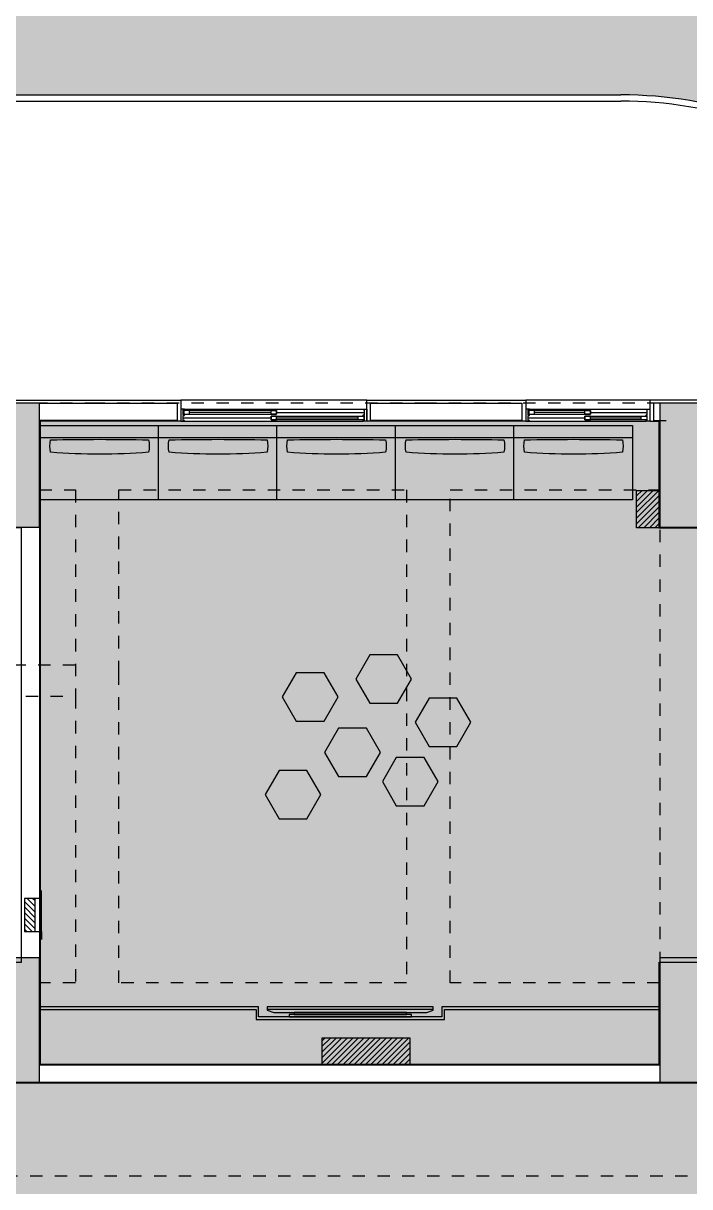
# Model space of a CAD drawing. Header units: metres. Extents: x -154 to 570, y -18 to 184.
# Drawn here: x 14.82 to 20.19, y 3.12 to 12.49 of the extents above; entities that cross this region are included whole.
import ezdxf
from ezdxf.xclip import XClip

# ---------------------------------------------------------------- set-up
doc = ezdxf.new("R2010")
doc.units = ezdxf.units.M
doc.header["$XCLIPFRAME"] = 0
for name, pattern in [('DASHDOT', [1, 0.5, -0.25, 0, -0.25]), ('PUC TORRE B$0$DASHEDX2', [1.5, 1, -0.5]), ('PUC TORRE B$0$ESTILO_TQS_0004', [1.1199999999999999, 0.5, -0.2, 0.01, -0.2, 0.01, -0.2])]:
    doc.linetypes.add(name, pattern=pattern)
for name, color, linetype in [('ARQ-AUX', 7, 'Continuous'), ('PA-PAISAGISMO', 7, 'Continuous'), ('PA-PLANTIO', 84, 'DASHDOT'), ('PUC TORRE B$0$1', 232, 'PUC TORRE B$0$DASHEDX2'), ('PUC TORRE B$0$205', 7, 'PUC TORRE B$0$ESTILO_TQS_0004'), ('PUC TORRE B$0$4', 2, 'Continuous'), ('PUC TORRE B$0$ARQ-ENCH', 1, 'Continuous'), ('PUC TORRE B$0$JL-LAY', 7, 'Continuous'), ('PUC$0$06-GGBSTELAP-TIPO-BLA$0$GG-TE0001', 1, 'Continuous'), ('PUC$0$06-GGBSTELAP-TIPO-BLA$0$GG-TE0003', 7, 'Continuous'), ('PUC$0$ARQ-ALV ACAB', 4, 'Continuous'), ('PUC$0$ARQ-ALV OSSO', 5, 'Continuous'), ('PUC$0$ARQ-AUX', 7, 'Continuous'), ('PUC$0$ARQ-AUX1 @ 1', 1, 'Continuous'), ('PUC$0$ARQ-ENCH', 1, 'Continuous')]:
    doc.layers.add(name, color=color, linetype=linetype)
doc.layers.add('PUC$0$ARQ-FORRO', color=9, linetype='Continuous', lineweight=5)

# ---------------------------------------------------------------- blocks, each defined once
blk = doc.blocks.new('A$C23B574F5')
at = {"layer": 'PA-PLANTIO'}
h = blk.add_hatch(dxfattribs=at)
h.set_pattern_fill('DOTS', color=256, scale=0.075, style=0)
h.set_pattern_definition([(0, (-753.5702859234667, 160.3368946372611), (0.05953124999999999, 0.1190625), [0, -0.1190625])])
edge = h.paths.add_edge_path()
edge.add_line((5.6471379322644, 11.91309083452503), (19.63713947597205, 11.91309083452505))
edge.add_arc((19.63713947597204, 8.571317961250827), 3.341772873274227, 51.89850503462611, 89.99999999999989, ccw=False)
edge.add_arc((23.5540871295647, 13.56651805394638), 3.006022246848249, 231.8985050346254, 303.9021427119769)
edge.add_arc((27.82764212869518, 7.207311020256581), 4.655752118657622, 90.00000000000148, 123.9021427119796, ccw=False)
edge.add_line((27.82764212869506, 11.8630631389142), (27.82764382394578, 12.21306313891062))
edge.add_line((27.82764382394578, 12.21306313891062), (33.58726849330014, 12.21303872888861))
edge.add_arc((33.60552698468043, 4.990001946815674), 7.223059859068456, 64.87318135978848, 90.14483274829229, ccw=False)
edge.add_line((36.67260613036171, 11.52954468632071), (36.52398812916158, 11.21266507240115))
edge.add_line((36.52398812916158, 11.21266507240115), (40.35822401174743, 9.414360377448636))
edge.add_arc((40.78736014314138, 10.32943870426199), 1.010705774927249, 244.8752500238889, 333.8947988730812)
edge.add_line((41.69496143245283, 9.884707253708408), (36.87879166007372, 12.15538880395325))
edge.add_line((36.87879166007372, 12.15538880395325), (25.95489646757983, 17.48008694338371))
edge.add_line((25.95489646757983, 17.48008694338371), (22.9760299936753, 14.60791896651687))
edge.add_arc((20.13292948327353, 17.20423515933889), 3.850204966668223, 270.00000000000347, 317.5977068586785, ccw=False)
edge.add_line((20.13292948327376, 13.35403019267067), (9.498391149525899, 13.35403019267064))
edge.add_arc((9.498391149526391, 24.43984420138084), 11.0858140087102, 245.934321572774, 269.99999999999744, ccw=False)
edge.add_line((4.977778257290424, 14.31762451821523), (3.908959512757629, 12.19177934306619))
edge.add_arc((5.647137932264588, 17.47293885096174), 5.559848016436714, 251.7821678028428, 269.9999999999981)
at = {"layer": 'PA-PAISAGISMO', "ltscale": 0.1}
for p, q in [((5.647137932264513, 11.91309083452505, -2.449992414360688e-06), (19.63713947597216, 11.91309083452505, -2.449992414360688e-06)), ((5.647137932264513, 11.86309083452504, -2.449992414360688e-06), (19.63713947597216, 11.86309083452504, -2.449992414360688e-06))]:
    blk.add_line(p, q, dxfattribs=at)
for radius in [3.341772873273539, 3.291772873273539]:
    blk.add_arc((19.63713947597216, 8.571317961251527, -2.449992414360688e-06), radius, 51.89850503462058, 90, dxfattribs=at)
blk = doc.blocks.new('PUC TORRE B$0$A$C62b66212')
at = {"layer": 'PUC TORRE B$0$JL-LAY'}
for p, q in [((-9.384968330605606, 4.584806821897953, 4.318356322597915e-06), (-9.38496833060606, 5.184806821897975, 4.318356322597915e-06)), ((-8.429968330605679, 4.584806821897953, 4.318356322597915e-06), (-8.429968330606133, 5.184806821898089, 4.318356322597915e-06)), ((-7.474968330604842, 4.584806821897612, 4.318356322097915e-06), (-7.474968330605297, 5.184806821897634, 4.318356322097915e-06)), ((-6.519968330604005, 4.584806821897271, 4.318356321597915e-06), (-6.51996833060446, 5.184806821897293, 4.318356321597915e-06)), ((-5.564968330603623, 5.08480682189693, 4.318356321097915e-06), (-10.33996833060599, 5.084806821898407, 4.318356323097915e-06))]:
    blk.add_line(p, q, dxfattribs=at)
at = {"layer": 'PUC TORRE B$0$JL-LAY', "elevation": 4.31835632350037e-06}
for points in [[(-10.33996833060599, 5.18480682189843), (-5.564968330603168, 5.18480682189843), (-5.564968330603168, 4.584806821897953), (-10.33996833060599, 4.584806821897953)], [(-7.68273066224921, 3.337035331726017), (-7.79523066224921, 3.142179615874518), (-7.68273066224921, 2.94732390002302), (-7.457730662249208, 2.94732390002302), (-7.345230662249207, 3.142179615874518), (-7.457730662249208, 3.337035331726017)], [(-8.27458618877787, 3.192301799203253), (-8.387086188777872, 2.997446083351754), (-8.27458618877787, 2.802590367500255), (-8.04958618877787, 2.802590367500255), (-7.937086188777869, 2.997446083351754), (-8.04958618877787, 3.192301799203253)], [(-7.204236480408522, 2.989183822844526), (-7.316736480408522, 2.794328106993028), (-7.204236480408522, 2.599472391141529), (-6.97923648040852, 2.599472391141529), (-6.86673648040852, 2.794328106993028), (-6.97923648040852, 2.989183822844526)], [(-7.933831264765619, 2.745688047002861), (-8.04633126476562, 2.550832331151362), (-7.933831264765619, 2.355976615299864), (-7.708831264765617, 2.355976615299864), (-7.596331264765617, 2.550832331151362), (-7.708831264765617, 2.745688047002861)], [(-7.468094346554121, 2.511100732985912), (-7.580594346554122, 2.316245017134413), (-7.468094346554121, 2.121389301282915), (-7.24309434655412, 2.121389301282915), (-7.130594346554119, 2.316245017134413), (-7.24309434655412, 2.511100732985912)], [(-8.41318679129428, 2.406098798628598), (-8.52568679129428, 2.211243082777099), (-8.41318679129428, 2.016387366925601), (-8.188186791294278, 2.016387366925601), (-8.075686791294277, 2.211243082777099), (-8.188186791294278, 2.406098798628598)]]:
    blk.add_lwpolyline(points, close=True, dxfattribs=at)
for points in [[(-9.46524490543732, 4.968806070141706, -0.03928185281113454), (-10.25447603771079, 4.968806070142616, -0.1053823918969048), (-10.25447603771034, 5.068806069769746, -0.01102953545721164), (-9.465244905435956, 5.068806069769405, -0.1099949634200089)], [(-8.510244905436483, 4.968806070141706, -0.03928185281113454), (-9.29947603771041, 4.968806070142275, -0.1053823918969048), (-9.299476037711319, 5.06880606976986, -0.01102953545721164), (-8.510244905436029, 5.068806069769177, -0.1099949634200089)], [(-7.555244905436556, 4.968806070141365, -0.03928185281113454), (-8.344476037710027, 4.968806070142275, -0.1053823918969048), (-8.344476037709573, 5.068806069769405, -0.01102953545721164), (-7.555244905435192, 5.068806069769064, -0.1099949634200089)], [(-6.600244905435719, 4.968806070141024, -0.03928185281113454), (-7.389476037709191, 4.968806070141934, -0.1053823918969048), (-7.389476037708736, 5.068806069769064, -0.01102953545721164), (-6.600244905434355, 5.068806069768723, -0.1099949634200089)], [(-5.645244905434883, 4.968806070141024, -0.03928185281113454), (-6.434476037708809, 4.968806070141593, -0.1053823918969048), (-6.434476037709718, 5.068806069769177, -0.01102953545721164), (-5.645244905434428, 5.068806069768495, -0.1099949634200089)]]:
    blk.add_lwpolyline(points, format="xyb", close=True, dxfattribs=at)
at = {"layer": 'PUC TORRE B$0$JL-LAY'}
for points in [[(-10.33998710173743, 0.47997554841713), (-10.33998710173769, 0.4799755484175412), (-10.339989823513, 0.4799755484155854), (-8.597908590960333, 0.4799765371295495), (-8.597908590960333, 0.399976537130418), (-7.080108590960709, 0.3999765371311002), (-7.080108590961164, 0.4799765371294358), (-5.349999828731367, 0.4799774242843329), (-5.349999828731367, 0.4799774242843329), (-5.349999828731402, 0.4799774242843151), (-5.349999828731402, 0.4999774242853201), (-7.100108590961145, 0.4999765371305545), (-7.100108590960236, 0.4199765371316504), (-8.577908590959897, 0.4199765371308546), (-8.577908590960352, 0.4999765371307818), (-10.33998982351319, 0.4999755484167476)], [(-7.1701085909604, 0.499976537129986), (-8.507908590960643, 0.499976537129986), (-8.507908590960643, 0.4815265010863401), (-7.1701085909604, 0.4815265010863401)], [(-8.33239838687864, 0.4199765371299451), (-7.345618795041947, 0.4199765371299451), (-7.345618795041947, 0.4403847003957013), (-8.33239838687864, 0.4403847003957013)], [(-8.291582060348038, 0.4558509187949982), (-8.291582060348038, 0.4403847003957013), (-7.386435121573005, 0.4403847003957013), (-7.386435121573005, 0.4558509187949982)]]:
    blk.add_lwpolyline(points, close=True, dxfattribs=at)
blk.add_lwpolyline([(-8.507908590960643, 0.4815265010863401), (-8.507908590960643, 0.4733632357800603), (-8.454847366470904, 0.4558509187949982), (-7.223169815449683, 0.4558509187949982), (-7.1701085909604, 0.4733632357800603), (-7.1701085909604, 0.4815265010863401)], dxfattribs=at)
blk = doc.blocks.new('*U1670')
at = {"color": 0, "linetype": 'ByBlock', "ltscale": 0.5}
for points in [[(0.019999999999925, -0.0449999999999875), (0.0299999999999159, -0.0450000000000017), (0.0299999999999727, -0.0499999999999972), (0.019999999999925, -0.049999999999983), (0.019999999999925, -0.0900000000000034), (0.0299999999999159, -0.0900000000000176), (0.0299999999999727, -0.0950000000000131), (0.019999999999925, -0.0949999999999989), (0.019999999999925, -0.0900000000000034), (0.0299999999999159, -0.0899999999999891), (0.0299999999999727, -0.09499999999998458), (-5.68e-14, -0.09499999999998458), (0, 0), (0.0299999999999727, 0), (0.0299999999999727, -0.0049999999999955), (0.0199999999999818, -0.0049999999999955), (0.019999999999925, -0.0449999999999875)], [(0.0249999999999204, -0.0100000000000051), (0.0700000006625032, -0.0099999999940792), (0.0700000006625032, -0.0399999999940803), (0.0249999999999204, -0.0400000000000063)], [(0.5225000000000365, -0.0100000000000353), (0.4775000000008165, -0.0100000000000495), (0.4775000000008165, -0.04000000000005061), (0.5225000000000365, -0.04000000000003641)], [(0.4775000000008165, -0.05500000000006541), (0.5225000000000365, -0.05500000000005121), (0.5225000000000365, -0.0850000000000523), (0.4775000000008165, -0.0850000000000666)], [(0.9749999999999062, -0.0550000000001524), (0.9299999998923432, -0.0550000000001524), (0.9299999998923432, -0.08500000000015362), (0.9749999999999062, -0.08500000000015362)], [(0.9799999999999611, -0.0450000000001331), (0.9699999999999691, -0.0450000000001331), (0.9699999999999132, -0.0500000000001285), (0.9799999999999611, -0.0500000000001285), (0.9799999999999611, -0.09000000000014902), (0.9699999999999691, -0.09000000000014902), (0.9699999999999132, -0.09500000000014451), (0.9799999999999611, -0.09500000000014451), (0.9799999999999611, -0.0900000000001489), (0.9699999999999691, -0.09000000000012051), (0.9699999999999132, -0.09500000000011602), (0.9999999999999423, -0.0950000000001302), (0.9999999999998841, -1.456e-13), (0.9699999999999132, -1.456e-13), (0.9699999999999132, -0.005000000000140999), (0.9799999999999032, -0.005000000000140999), (0.9799999999999611, -0.0450000000001331)]]:
    blk.add_lwpolyline(points, close=True, dxfattribs=at)
at = {"color": 8, "linetype": 'ByBlock', "ltscale": 0.5}
for points in [[(0.9699999999999132, -1.456e-13), (0.0299999999999727, 0)], [(0.4775000000008165, -0.0700000000001655), (0.019999999999925, -0.0699999999999932)], [(0.5225000000000365, -0.0250000000010306), (0.9799999999999032, -0.0250000000001371)], [(0.9699999999999132, -0.09500000000011602), (0.0299999999999727, -0.09499999999998458)]]:
    blk.add_lwpolyline(points, dxfattribs=at)
at = {"color": 7, "linetype": 'ByBlock', "ltscale": 0.5}
for points in [[(0.5225000000000365, -0.0100000000000353), (0.5225000000000365, -0.04000000000003641), (0.0249999999999204, -0.0400000000000063), (0.0249999999999204, -0.0100000000000051)], [(0.4775000000008165, -0.05500000000006541), (0.4775000000008165, -0.0850000000000666), (0.9749999999999062, -0.08500000000015362), (0.9749999999999062, -0.0550000000001524)]]:
    blk.add_lwpolyline(points, close=True, dxfattribs=at)
for points in [[(0.0700000006625032, -0.0249999999940798), (0.4775000000008165, -0.0250000000000501)], [(0.5225000000000365, -0.0700000000000518), (0.9299999998923432, -0.07000000000013881)]]:
    blk.add_lwpolyline(points, dxfattribs=at)
blk = doc.blocks.new('*U1669')
at = {"color": 0, "linetype": 'ByBlock', "ltscale": 0.5}
for points in [[(0.019999999999925, -0.0449999999999875), (0.0299999999999159, -0.0450000000000017), (0.0299999999999727, -0.0499999999999972), (0.019999999999925, -0.049999999999983), (0.019999999999925, -0.0900000000000034), (0.0299999999999159, -0.0900000000000176), (0.0299999999999727, -0.0950000000000131), (0.019999999999925, -0.0949999999999989), (0.019999999999925, -0.0900000000000034), (0.0299999999999159, -0.0899999999999891), (0.0299999999999727, -0.09499999999998458), (-5.68e-14, -0.09499999999998458), (0, 0), (0.0299999999999727, 0), (0.0299999999999727, -0.0049999999999955), (0.0199999999999818, -0.0049999999999955), (0.019999999999925, -0.0449999999999875)], [(1.479999999999961, -0.0449999999999156), (1.469999999999969, -0.0449999999999156), (1.469999999999913, -0.049999999999911), (1.479999999999961, -0.049999999999911), (1.479999999999961, -0.08999999999993151), (1.469999999999969, -0.08999999999993151), (1.469999999999913, -0.094999999999927), (1.479999999999961, -0.094999999999927), (1.479999999999961, -0.0899999999999314), (1.469999999999969, -0.089999999999903), (1.469999999999913, -0.09499999999989851), (1.499999999999942, -0.0949999999999127), (1.499999999999884, 7.190000000000008e-14), (1.469999999999913, 7.190000000000008e-14), (1.469999999999913, -0.0049999999999235), (1.479999999999903, -0.0049999999999235), (1.479999999999961, -0.0449999999999156)], [(0.0249999999999204, -0.0100000000000051), (0.0700000006625032, -0.0099999999940792), (0.0700000006625032, -0.0399999999940803), (0.0249999999999204, -0.0400000000000063)], [(0.7725000000000365, -0.00999999999992655), (0.7275000000008165, -0.00999999999994075), (0.7275000000008165, -0.03999999999994185), (0.7725000000000365, -0.03999999999992766)], [(0.7275000000008165, -0.05499999999995665), (0.7725000000000365, -0.05499999999994246), (0.7725000000000365, -0.08499999999994355), (0.7275000000008165, -0.08499999999995786)], [(1.474999999999906, -0.0549999999999349), (1.429999999892343, -0.0549999999999349), (1.429999999892343, -0.08499999999993611), (1.474999999999906, -0.08499999999993611)]]:
    blk.add_lwpolyline(points, close=True, dxfattribs=at)
at = {"color": 8, "linetype": 'ByBlock', "ltscale": 0.5}
for points in [[(1.469999999999913, 7.190000000000008e-14), (0.0299999999999727, 0)], [(0.7275000000008165, -0.07000000000005675), (0.019999999999925, -0.0699999999999932)], [(0.7725000000000365, -0.02500000000092185), (1.479999999999903, -0.0249999999999196)], [(1.469999999999913, -0.09499999999989851), (0.0299999999999727, -0.09499999999998458)]]:
    blk.add_lwpolyline(points, dxfattribs=at)
at = {"color": 7, "linetype": 'ByBlock', "ltscale": 0.5}
for points in [[(0.7725000000000365, -0.00999999999992655), (0.7725000000000365, -0.03999999999992766), (0.0249999999999204, -0.0400000000000063), (0.0249999999999204, -0.0100000000000051)], [(0.7275000000008165, -0.05499999999995665), (0.7275000000008165, -0.08499999999995786), (1.474999999999906, -0.08499999999993611), (1.474999999999906, -0.0549999999999349)]]:
    blk.add_lwpolyline(points, close=True, dxfattribs=at)
for points in [[(0.0700000006625032, -0.0249999999940798), (0.7275000000008165, -0.02499999999994135)], [(0.7725000000000365, -0.06999999999994305), (1.429999999892343, -0.0699999999999213)]]:
    blk.add_lwpolyline(points, dxfattribs=at)
blk = doc.blocks.new('PUC$0$forro area comum')
at = {"layer": 'PUC$0$ARQ-FORRO'}
h = blk.add_hatch(color=256, dxfattribs=at)
h.dxf.hatch_style = 1
h.paths.add_polyline_path([(14.95499870522973, 4.104887081562611), (19.94498870001204, 4.104898899601512), (19.94498870001204, 4.924857599366389), (20.30498870001204, 4.924857599366389), (20.30499063698566, 4.104899745351156), (25.29498843412482, 4.104911533144979), (25.29498887128091, 4.924856907708924), (25.55498800365691, 4.924892033562643), (25.55452701675794, 8.424700830001713), (19.94359660069317, 8.426234428367303), (19.94358411566514, 9.28486829737803), (14.9550231074735, 9.28486829737803)])
h = blk.add_hatch(color=256, dxfattribs=at)
h.dxf.hatch_style = 1
h.paths.add_polyline_path([(11.68820244177718, 2.454999636818978), (11.68820284765782, 2.05622806132993), (14.59822273577365, 2.054662714825245), (14.5981900061808, 2.455030064700213), (22.46060101801233, 2.455040507749809), (22.4605930877257, 2.05622706806376), (25.2950329609576, 2.056032659545406), (25.2950332190424, 2.455229665161291), (26.45623725045959, 2.454646449677419), (26.45628037683529, 3.954864600000015), (5.17003016, 3.959864600000001), (5.096326689760479, 3.958424440495265), (3.824562132071318, 3.959988809351742), (3.825039570835551, 9.240020724650371), (2.320193466877861, 9.240353962963303), (2.320109515405696, 3.954983991609906), (-1.060003724753184, 3.954983991609909), (-1.059989119006447, 4.304896208713335), (-0.3549890622065568, 4.30496049759732), (-0.3550037815530751, 4.55908449535753), (-0.2032194333476723, 4.560644704642472), (-0.2032177760033949, 8.425553129541443), (-4.865035370437809, 8.42555281408378), (-4.865042402612918, 4.964862680389363), (-4.655057410715946, 4.964862304497885), (-4.655012218094813, 4.104928355154752), (-3.944974996540912, 4.104865708328266), (-3.945019423459087, 3.954862955943103), (-11.18628892375347, 3.954861311886195), (-11.18628981058701, 2.454992999366388), (-10.02504159998796, 2.454992999366387), (-10.02504159998796, 2.055750398053976), (-7.126367965407899, 2.055750398053976), (-7.126368371288543, 2.454964376818979)])
at = {"layer": 'PUC$0$ARQ-FORRO', "elevation": -4.31835632350037e-06}
blk.add_lwpolyline([(14.95499870522973, 4.104887081562611), (19.94498870001204, 4.104898899601512), (19.94498870001204, 4.924857599366389), (20.30498870001204, 4.924857599366389), (20.30499063698566, 4.104899745351156), (25.29498843412482, 4.104911533144979), (25.29498887128091, 4.924856907708924), (25.55498800365691, 4.924892033562643), (25.55452701675794, 8.424700830001713), (19.94359660069317, 8.426234428367303), (19.94358411566514, 9.28486829737803), (14.9550231074735, 9.28486829737803)], close=True, dxfattribs=at)
at = {"layer": 'PUC$0$ARQ-FORRO', "elevation": -4.318356323902826e-06}
blk.add_lwpolyline([(-7.126368371288543, 2.454964376818979), (11.68820244177718, 2.454999636818978), (11.68820284765782, 2.05622806132993), (14.59822273577365, 2.054662714825245), (14.5981900061808, 2.455030064700213), (22.46060101801233, 2.455040507749809), (22.4605930877257, 2.05622706806376), (25.2950329609576, 2.056032659545406), (25.2950332190424, 2.455229665161291), (26.45623725045959, 2.454646449677419), (26.45628037683529, 3.954864600000015), (5.17003016, 3.959864600000001), (5.096326689760479, 3.958424440495265), (3.824562132071318, 3.959988809351742)], dxfattribs=at)
blk = doc.blocks.new('PUC$0$06-GGBSTELAP-TIPO-BLA$0$GG-CP-10-50')
at = {"layer": 'PUC$0$06-GGBSTELAP-TIPO-BLA$0$GG-TE0001'}
h = blk.add_hatch(dxfattribs=at)
h.set_pattern_fill('ANSI31', color=256, scale=0.01, angle=90, style=0)
h.set_pattern_definition([(135, (-15411.20236032417, 5775.561817851558), (-0.0224506403026729, -0.0224506403026729), [])])
h.paths.add_polyline_path([(0.1330330891914855, -0.0862416061201657), (0.1330330891914855, 0), (-0.1330330891914855, 0), (-0.1330330891914855, -0.0862416061201657)])
at = {"layer": 'PUC$0$06-GGBSTELAP-TIPO-BLA$0$GG-TE0003'}
for p, q in [((-0.1330330891914855, 0.0501525536892587), (-0.1976659358488177, 0.0501525536892587)), ((-0.1330330891914855, 0), (0.1330330891914855, 0)), ((0.1330330891933045, 0.0501525536892587), (0.1976659358506367, 0.0501525536892587))]:
    blk.add_line(p, q, dxfattribs=at)
blk.add_lwpolyline([(-0.1330330891914855, -0.0862416061201657), (-0.1330330891914855, 0.0501525536892587), (0.1330330891914855, 0.0501525536892587), (0.1330330891914855, -0.0862416061201657)], close=True, dxfattribs=at)
blk = doc.blocks.new('PUC$0$06-GGBSTELAP-TIPO-BLA$0$PONTOS AP3')
at = {"layer": 'PUC$0$06-GGBSTELAP-TIPO-BLA$0$GG-TE0003', "rotation": 180}
blk.add_blockref('PUC$0$06-GGBSTELAP-TIPO-BLA$0$GG-CP-10-50', (25.362419782437, 3.113029495276192, 1.6593585649e-06), dxfattribs=at)
blk = doc.blocks.new('PUC')
at = {"layer": 'PUC$0$ARQ-ENCH'}
h = blk.add_hatch(dxfattribs=at)
h.set_pattern_fill('ANSI31', color=256, scale=0.01)
h.set_pattern_definition([(45, (0, 0.04005375540017697), (-0.02245064030267288, 0.02245064030267288), [])])
h.paths.add_polyline_path([(17.9375862938738, 4.31492079102002), (17.22657875320506, 4.31492079102002), (17.22657875320506, 4.104893256047532), (17.9375862938738, 4.104893256047532)])
at = {"layer": 'PUC$0$ARQ-ALV ACAB', "elevation": -4.31835632350037e-06}
for points in [[(5.54998870001204, 4.104864971066579), (9.24498870001204, 4.104873673530935), (9.24498870001204, 4.924857599366389), (9.604988700012042, 4.92485759936639), (9.604988700012042, 4.104874519276006), (14.59498870001204, 4.104886235825367), (14.59498870001204, 4.924857599366401), (14.80498870001204, 4.924857599366401), (14.80503309, 8.424864467617347), (13.92970413331522, 8.424865038893545), (13.92970413331522, 8.594862946588416), (14.57503308125087, 8.594865387834384), (14.57498870876117, 9.454857599366399), (16.08976689217173, 9.454857599366372), (16.08976689217173, 9.284857599366385), (14.9550231074735, 9.284857599366415), (14.95499870522973, 4.104887081562611)], [(14.95499870522973, 4.104887081562611), (19.94498870001204, 4.104898899601512), (19.94498870001204, 4.924857599366389), (20.30498870001204, 4.924857599366389), (20.30498870001204, 4.104899745346581), (25.29498852874318, 4.104911533145202), (25.29498887128091, 4.924856907708924), (25.55498800840241, 4.924856907708922), (25.55451788187695, 8.424700834174017), (23.75046921883424, 8.425524822838106), (23.75046806613522, 8.59469096530178), (25.27736801701677, 8.594698042804405)]]:
    blk.add_lwpolyline(points, dxfattribs=at)
at = {"layer": 'PUC$0$ARQ-ALV ACAB'}
blk.add_lwpolyline([(18.86998870001216, 9.28485759936653), (17.58976709381752, 9.284868297378035), (17.58976709381752, 9.454868297378034), (18.86998870001216, 9.45485759936653)], close=True, dxfattribs=at)
at = {"layer": 'PUC$0$ARQ-ALV ACAB', "elevation": -4.31835632350037e-06}
blk.add_lwpolyline([(19.94354970836975, 9.284857599366415), (19.94358411566549, 8.426234436161103), (21.20047051562738, 8.425449822780768), (21.2004715944987, 8.59469850644693), (20.32498870001204, 8.594701813446369), (20.32498877383968, 9.454857599366404), (19.86998870001204, 9.454857599366372), (19.86998870001204, 9.284857599366385)], close=True, dxfattribs=at)
at = {"layer": 'PUC$0$ARQ-ALV ACAB'}
blk.add_lwpolyline([(5.2767328482812, 3.954966531560212), (25.73104729153295, 3.954936010512147)], dxfattribs=at)
at = {"layer": 'PUC$0$ARQ-ALV OSSO'}
for points, elevation in [([(14.94998870001204, 9.429857599366402), (16.05976689217173, 9.429857599366374), (16.05976689217173, 9.289857599366387), (14.94998870001204, 9.289857599366416)], -4.31835632350037e-06), ([(20.00175856329543, 9.429857599366402), (19.89998870001204, 9.429857599366374), (19.89998870001204, 9.289857599366387), (20.00175856329543, 9.289857599366416)], -4.318356323902826e-06), ([(14.95003308999932, 8.4298646), (14.94998870001136, 4.919857599366387)], -4.318356323902826e-06)]:
    blk.add_lwpolyline(points, dxfattribs=dict(at, elevation=elevation))
blk.add_lwpolyline([(18.83998870001216, 9.289857599366531), (17.61976709381752, 9.289868297378035), (17.61976709381752, 9.429868297378036), (18.83998870001216, 9.429857599366532)], close=True, dxfattribs=at)
for points in [[(14.95000203726822, 4.099887069827458), (19.94998870001204, 4.099898790030572)], [(5.392422803061437, 3.959864600000001), (25.380940151917, 3.959911544888565)]]:
    blk.add_lwpolyline(points, dxfattribs=at)
at = {"layer": 'PUC$0$ARQ-AUX'}
for points, elevation in [([(17.58976709381752, 9.454857599366372), (16.08976689217173, 9.454857599366372)], -4.31835632350037e-06), ([(19.86998870001204, 9.454857599366372), (18.86998870001216, 9.454857599366372)], -4.318356323902826e-06)]:
    blk.add_lwpolyline(points, dxfattribs=dict(at, elevation=elevation))
at = {"layer": 'PUC$0$ARQ-ENCH', "elevation": -4.31835632350037e-06}
blk.add_lwpolyline([(17.9375862938738, 4.31492079102002), (17.22657875320506, 4.31492079102002), (17.22657875320506, 4.104893256047532), (17.9375862938738, 4.104893256047532)], close=True, dxfattribs=at)
at = {"xscale": -1, "rotation": 90}
blk.add_blockref('PUC$0$06-GGBSTELAP-TIPO-BLA$0$PONTOS AP3', (18.02898106907143, 30.66871295778705, 4.346157447900764e-06), dxfattribs=at)
at = {"layer": 'PUC$0$ARQ-AUX1 @ 1', "rotation": 180}
for name, p in [('*U1669', (17.58976709381752, 9.284868297378035)), ('*U1670', (19.86998870001204, 9.284857599366385, -4.318356323902826e-06))]:
    blk.add_blockref(name, p, dxfattribs=at)
at = {"layer": 'PUC$0$ARQ-FORRO'}
blk.add_blockref('PUC$0$forro area comum', (0, 0), dxfattribs=at)
blk = doc.blocks.new('PUC TORRE B$0$est-lo-07-6sb-r00')
at = {"layer": 'PUC TORRE B$0$4'}
h = blk.add_hatch(color=8, dxfattribs=at)
h.dxf.hatch_style = 1
h.paths.add_polyline_path([(213.004314, 592.9864600000001), (232.004314, 592.9864600000001), (232.004314, 743.9864600000001), (213.004314, 743.9864600000001)], flags=17)
h.paths.add_polyline_path([(517.0030160000001, 942.98646), (353.003016, 942.98646), (353.003016, 923.986062), (498.0030160000001, 923.986062), (498.0030160000001, 465.008359), (498.0030390000001, 465.008359), (498.0030390000001, 450.0083590000001), (498.0030390000001, 395.9864600000001), (517.0030160000001, 395.9864600000001)])
h.paths.add_polyline_path([(3672.003309, 253.001099), (3672.003309, 388.0010990000001), (3637.003309, 388.0010990000001), (3637.003309, 253.001099)])
h.paths.add_polyline_path([(3637.003309, 942.98646), (3637.003194, 872.9864600000001), (3653.003309, 872.9864600000001), (3653.003309, 599.0010990000001), (3637.003309, 599.0010990000001), (3637.003309, 539.0010990000001), (3672.003309, 539.0010990000001), (3672.003309, 942.98646)])
h.paths.add_polyline_path([(3672.003424, 102.0010990000001), (3637.003309, 102.0010990000001), (3637.003309, 42.00109900000007), (3653.003307, 42.00109900000007), (3653.003307, -229.998901), (3637.003309, -229.998901), (3637.003309, -299.9989009999999), (3672.003424, -299.9989009999999)])
h.paths.add_polyline_path([(3075.003309, -299.9998439999999), (3110.003309, -299.9998439999999), (3110.003309, -199.9998439999999), (3075.003309, -199.9998439999999)])
h.paths.add_polyline_path([(3075.003309, 270.5001770000001), (3110.003309, 270.5001770000001), (3110.003309, 370.5001770000001), (3075.003309, 370.5001770000001)])
h.paths.add_polyline_path([(520.003309, 942.98646), (520.003309, 395.9864600000001), (555.003309, 395.9864600000001), (555.003309, 451.9864600000001), (539.003309, 451.9864600000001), (539.003309, 872.9864600000001), (555.003309, 872.9864600000001), (555.003309, 942.98646)])
h.paths.add_polyline_path([(-2102.995138, 253.0001770000001), (-2102.995138, 388.0001770000001), (-2137.995138, 388.0001770000001), (-2137.995138, 253.0001770000001)])
h.paths.add_polyline_path([(-2137.995138, 101.999935), (-2137.995138, -299.9998439999999), (-2102.995138, -299.9998439999999), (-2102.995138, -229.9998439999999), (-2118.995138, -229.9998439999999), (-2118.995138, 41.99993500000005), (-2102.995138, 41.99993500000005), (-2102.995138, 101.999935)])
h.paths.add_polyline_path([(-2137.995141, 942.98646), (-2137.995141, 538.9889720000001), (-2102.995141, 538.9889720000001), (-2102.995141, 598.9889720000001), (-2118.995141, 598.9889720000001), (-2118.995141, 872.9864600000001), (-2102.995141, 872.9864600000001), (-2102.995141, 942.98646)])
h.paths.add_polyline_path([(520.003309, 245.0035260000001), (520.003309, -299.9998439999999), (555.003309, -299.9998439999999), (555.003309, -229.9998439999999), (539.003309, -229.9998439999999), (539.003309, 185.0035260000001), (555.003309, 185.0035260000001), (555.003309, 245.0035260000001)])
h.paths.add_polyline_path([(-34.995574, 942.98646), (-34.995574, 872.9864600000001), (-18.995574, 872.9864600000001), (-18.995574, 455.9864600000001), (-34.995574, 455.9864600000001), (-34.995574, 395.9864600000001), (232.004426, 395.9864600000001), (232.004426, 481.9864600000001), (213.004426, 481.9864600000001), (213.004426, 414.9864600000001), (0.004426000000002261, 414.9864600000001), (0.004426000000002261, 923.9864600000001), (213.004426, 923.9864600000001), (213.004426, 854.9864600000001), (232.004426, 854.9864600000001), (232.004426, 923.9864600000001), (252.004426, 923.9864600000001), (252.004426, 942.98646)])
h.paths.add_polyline_path([(3075.003309, 842.98646), (3110.003309, 842.98646), (3110.003309, 942.98646), (3075.003309, 942.98646)])
h.paths.add_polyline_path([(2530.003309, -299.9998439999999), (2570.003309, -299.9998439999999), (2570.003309, -199.9998439999999), (2530.003309, -199.9998439999999)])
h.paths.add_polyline_path([(2530.003309, 145.0035260000001), (2570.003309, 145.0035260000001), (2570.003309, 245.0035260000001), (2530.003309, 245.0035260000001)])
h.paths.add_polyline_path([(2530.003309, 395.9864600000001), (2570.003309, 395.9864600000001), (2570.003309, 495.9864600000001), (2530.003309, 495.9864600000001)])
h.paths.add_polyline_path([(2530.003309, 842.98646), (2570.003309, 842.98646), (2570.003309, 942.98646), (2530.003309, 942.98646)])
h.paths.add_polyline_path([(1995.003309, -299.9998439999999), (2030.003309, -299.9998439999999), (2030.003309, -199.9998439999999), (1995.003309, -199.9998439999999)])
h.paths.add_polyline_path([(1995.003309, 145.0035260000001), (2030.003309, 145.0035260000001), (2030.003309, 245.0035260000001), (1995.003309, 245.0035260000001)])
h.paths.add_polyline_path([(1995.003309, 395.9864600000001), (2030.003309, 395.9864600000001), (2030.003309, 495.9864600000001), (1995.003309, 495.9864600000001)])
h.paths.add_polyline_path([(1995.003309, 842.98646), (2030.003309, 842.98646), (2030.003309, 942.98646), (1995.003309, 942.98646)])
h.paths.add_polyline_path([(1460.003309, -299.9998439999999), (1495.003309, -299.9998439999999), (1495.003309, -199.9998439999999), (1460.003309, -199.9998439999999)])
h.paths.add_polyline_path([(1460.003309, 145.0035260000001), (1495.003309, 145.0035260000001), (1495.003309, 245.0035260000001), (1460.003309, 245.0035260000001)])
h.paths.add_polyline_path([(1460.176641, 395.9864600000001), (1495.176641, 395.9864600000001), (1495.176641, 495.9864600000001), (1460.176641, 495.9864600000001)])
h.paths.add_polyline_path([(1460.003309, 842.98646), (1495.003309, 842.98646), (1495.003309, 942.98646), (1460.003309, 942.98646)])
h.paths.add_polyline_path([(925.0033090000001, -299.9998439999999), (960.0033090000001, -299.9998439999999), (960.0033090000001, -199.9998439999999), (925.0033090000001, -199.9998439999999)])
h.paths.add_polyline_path([(925.0033090000001, 145.0035260000001), (960.0033090000001, 145.0035260000001), (960.0033090000001, 245.0035260000001), (925.0033090000001, 245.0035260000001)])
h.paths.add_polyline_path([(925.0033090000001, 395.9864600000001), (960.0033090000001, 395.9864600000001), (960.0033090000001, 495.9864600000001), (925.0033090000001, 495.9864600000001)])
h.paths.add_polyline_path([(925.0033090000001, 842.98646), (960.0033090000001, 842.98646), (960.0033090000001, 942.98646), (925.0033090000001, 942.98646)])
h.paths.add_polyline_path([(-1582.999721, -299.9998439999999), (-1547.999721, -299.9998439999999), (-1547.999721, -199.9998439999999), (-1582.999721, -199.9998439999999)])
h.paths.add_polyline_path([(-500.999721, -299.9998439999999), (-465.9997209999999, -299.9998439999999), (-465.9997209999999, -199.9998439999999), (-500.999721, -199.9998439999999)])
h.paths.add_polyline_path([(-1042.999721, -299.9998439999999), (-1002.999721, -299.9998439999999), (-1002.999721, -199.9998439999999), (-1042.999721, -199.9998439999999)])
h.paths.add_polyline_path([(-500.999721, 145.0035260000001), (-465.9997209999999, 145.0035260000001), (-465.9997209999999, 245.0035260000001), (-500.999721, 245.0035260000001)])
h.paths.add_polyline_path([(-1042.999721, 145.0035260000001), (-1002.999721, 145.0035260000001), (-1002.999721, 245.0035260000001), (-1042.999721, 245.0035260000001)])
h.paths.add_polyline_path([(-500.999721, 395.9864600000001), (-465.9997209999999, 395.9864600000001), (-465.9997209999999, 495.9864600000001), (-500.999721, 495.9864600000001)])
h.paths.add_polyline_path([(-1042.999721, 395.9864600000001), (-1002.999721, 395.9864600000001), (-1002.999721, 495.9864600000001), (-1042.999721, 495.9864600000001)])
h.paths.add_polyline_path([(-1582.999721, 270.5001770000001), (-1547.999721, 270.5001770000001), (-1547.999721, 370.5001770000001), (-1582.999721, 370.5001770000001)])
h.paths.add_polyline_path([(-500.999721, 842.98646), (-465.9997209999999, 842.98646), (-465.9997209999999, 942.98646), (-500.999721, 942.98646)])
h.paths.add_polyline_path([(-1042.999721, 842.98646), (-1002.999721, 842.98646), (-1002.999721, 942.98646), (-1042.999721, 942.98646)])
h.paths.add_polyline_path([(-1582.999721, 842.98646), (-1547.999721, 842.98646), (-1547.999721, 942.98646), (-1582.999721, 942.98646)])
h.paths.add_polyline_path([(-35, 245.0035260000001), (-35, 185.0035260000001), (-19, 185.0035260000001), (-19, -230), (-35, -230), (-35, -300), (517, -300), (517, 245), (498.0000000000001, 245), (498.0000000000001, -281), (3.552713678800501e-15, -281), (3.552713678800501e-15, -19), (255, -19), (255, 245.0035260000001), (178.5, 245.0035260000001), (178.5, 226.0035260000001), (236, 226.0035260000001), (236, 0), (3.552713678800501e-15, 0), (3.552713678800501e-15, 226.0035260000001), (57.50000000000001, 226.0035260000001), (57.50000000000001, 245.0035260000001)])
at = {"layer": 'PUC TORRE B$0$1'}
for p, q in [((1559.010497, 872.9864600000001), (1791.014771, 872.9864600000001)), ((1791.014771, 872.9864600000001), (1791.014771, 475.9864600000001)), ((1826.014771, 475.9864600000001), (1826.014771, 872.9864600000001)), ((1826.014771, 872.9864600000001), (1995.003309, 872.9864600000001)), ((1559.010497, 475.9864600000001), (1559.010497, 725.4202990000001)), ((1524.010497, 706.9196870000001), (1524.010497, 475.9864600000001)), ((1524.010497, 475.9864600000001), (1495.176641, 475.9864600000001)), ((1791.014771, 475.9864600000001), (1559.010497, 475.9864600000001)), ((1995.003309, 475.9864600000001), (1826.014771, 475.9864600000001))]:
    blk.add_line(p, q, dxfattribs=at)
for points in [[(1541.618532, 942.98646), (1495.003309, 942.98646)], [(1807.619105, 942.98646), (1541.618532, 942.98646)], [(1995.003309, 942.98646), (1807.619105, 942.98646)], [(1495.003309, 872.9864600000001), (1524.010497, 872.9864600000001)], [(1524.010497, 872.9864600000001), (1524.010497, 706.9196870000001)], [(1559.010497, 725.4202990000001), (1559.010497, 872.9864600000001)], [(1995.003309, 840.9864600000001), (1995.003309, 491.9864600000001)], [(1524.010497, 731.9196870000001), (1384.009683, 731.9196870000001)], [(1384.009683, 706.9196870000001), (1524.010497, 706.9196870000001)], [(1495.176641, 395.9864600000001), (1541.791864, 395.9864600000001)], [(1541.791864, 395.9864600000001), (1807.792437, 395.9864600000001)], [(1807.792437, 395.9864600000001), (1995.176641, 395.9864600000001)]]:
    blk.add_lwpolyline(points, dxfattribs=at)
at = {"layer": 'PUC TORRE B$0$205'}
blk.add_line((-2259.087140875389, 320.423392), (3872.599049, 320.423392), dxfattribs=at)
at = {"layer": 'PUC TORRE B$0$4', "linetype": 'Continuous'}
for points in [[(1460.003309, 842.98646), (1495.003309, 842.98646), (1495.003309, 942.98646), (1460.003309, 942.98646), (1460.003309, 842.98646)], [(1995.003309, 842.98646), (2030.003309, 842.98646), (2030.003309, 942.98646), (1995.003309, 942.98646), (1995.003309, 842.98646)], [(1460.176641, 395.9864600000001), (1495.176641, 395.9864600000001), (1495.176641, 495.9864600000001), (1460.176641, 495.9864600000001), (1460.176641, 395.9864600000001)], [(1995.003309, 395.9864600000001), (2030.003309, 395.9864600000001), (2030.003309, 495.9864600000001), (1995.003309, 495.9864600000001), (1995.003309, 395.9864600000001)]]:
    blk.add_lwpolyline(points, dxfattribs=at)
blk = doc.blocks.new('PUC TORRE B')
at = {"layer": 'PUC TORRE B$0$ARQ-ENCH'}
h = blk.add_hatch(dxfattribs=at)
h.set_pattern_fill('ANSI31', color=256, scale=0.01)
h.set_pattern_definition([(45, (35.77862571163516, 0.001467936744454335), (-0.02245064030267288, 0.02245064030267288), [])])
h.paths.add_polyline_path([(19.9435841116472, 8.426332375633562), (19.7635841116472, 8.426332375633562), (19.7635841116472, 8.726332375633563), (19.9435841116472, 8.726332375633563)])
at = {"layer": 'PUC TORRE B$0$ARQ-ENCH', "elevation": -4.31835632350037e-06}
blk.add_lwpolyline([(19.9435841116472, 8.426332375633562), (19.7635841116472, 8.426332375633562), (19.7635841116472, 8.726332375633563), (19.9435841116472, 8.726332375633563)], close=True, dxfattribs=at)
at = {"linetype": 'Continuous', "xscale": 0.01, "yscale": 0.01, "zscale": 0.01}
blk.add_blockref('PUC TORRE B$0$est-lo-07-6sb-r00', (0, 0), dxfattribs=at)
for name, p in [('PUC', (0, 0)), ('PUC TORRE B$0$A$C62b66212', (25.29498852874318, 4.064857777745026, -4.31835632350037e-06))]:
    blk.add_blockref(name, p)

msp = doc.modelspace()

# ---------------------------------------------------------------- block references
at = {"layer": 'ARQ-AUX'}
msp.add_blockref('A$C23B574F5', (4.440892098500626e-16, 4.440892098500626e-16, -4.318356323902826e-06), dxfattribs=at)
ref = msp.add_blockref('PUC TORRE B', (6.657784190780929e-12, 0), dxfattribs=at)
XClip(ref).set_block_clipping_path([(-22.12573874685024, -3.887952852500462), (38.823355411849825, 13.29772875595449)])

doc.saveas('drawing.dxf')
